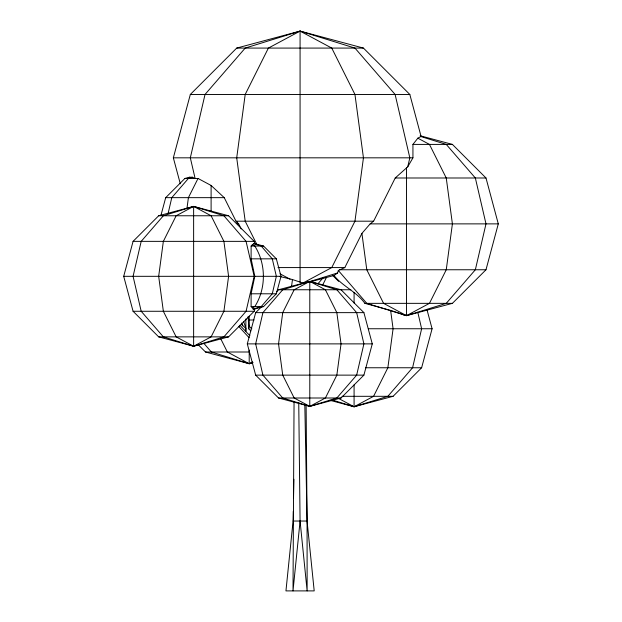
<?xml version="1.0" encoding="UTF-8"?>
<svg xmlns="http://www.w3.org/2000/svg" width="622" height="622" viewBox="0 0 622 622"><rect width="100%" height="100%" fill="white"/><g stroke="black" fill="none" stroke-linecap="round" stroke-linejoin="round"><path stroke-width="0.93" d="M294.058 401.587L293.009 590.9L300.076 521.034L298.747 402.558M245.877 318.923L245.822 331.503L249.881 335.693M304.811 404.502L307.066 521.034L314.203 590.9L285.949 590.9L293.086 521.034L293.273 511.323M293.537 497.724L293.895 479.274M245.985 329.668L245.822 331.503L239.874 325.22M250.876 330.912L248.792 328.875L248.466 316.598M186.934 208.619L188.404 197.656L198.037 178.46L211.107 185.465L224.239 197.656L236.01 221.191L238.685 223.873L241.204 228.919M291.586 286.136L292.472 279.55L280.055 276.549M254.81 243.7L254.18 241.359L228.593 215.764L193.629 206.395L158.672 215.764L133.077 241.359L123.708 276.316L133.077 311.272L158.672 336.867L193.629 346.236L228.593 336.867L254.18 311.272L254.81 308.932L253.636 308.932L251.117 306.592L251.117 293.794L254.81 276.316L251.117 258.838L251.117 246.04L253.636 243.7L254.81 243.7L263.549 246.04L276.347 258.838L281.027 276.316L276.347 293.794L263.549 306.592L253.061 309.398M168.088 213.571L171.781 197.656L188.404 178.46L192.377 177.231L195.114 178.46L190.324 157.825L205.027 94.466L245.2 48.081L300.076 31.1L363.442 48.081L409.828 94.466L421.071 136.428L417.852 138.177L412.938 144.405L412.938 157.825L407.729 166.844L395.211 177.993L373.612 221.191L370.152 223.873L361.911 233.39L344.821 267.577L338.314 270.477L337.606 272.941L334.255 275.398L309.943 281.914M407.729 166.844L409.828 157.825L395.118 94.466L354.952 48.081L300.076 31.1L236.71 48.081L190.324 94.466L173.344 157.825L180.294 183.754M160.927 215.445L165.693 197.656L184.889 178.46L189.485 177.231L192.377 177.231M276.526 291.78L278.539 289.766L309.787 281.393L341.035 289.766L363.901 312.641L372.275 343.88L363.901 375.128L341.035 398.002L309.787 406.376L278.539 398.002L255.665 375.128L247.299 343.88L255.665 312.641L261.053 307.26M329.94 400.288L354.081 406.757L393.081 396.307L421.63 367.757L432.088 328.75L427.112 310.184M334.03 275.546C342.582 286.33 356.663 291.796 364.889 303.349L390.624 310.394L406.524 315.642L452.404 303.349L485.992 269.761L498.292 223.873L485.992 177.993L452.404 144.405L420.177 135.767M322.779 284.806L326.488 277.389M317.819 283.889L322.896 278.026M188.062 178.055L189.485 177.231M292.472 279.55L302.922 283.033L331.759 267.577L354.952 221.191L363.442 157.825L354.952 94.466L331.759 48.081L300.076 31.1L268.393 48.081L245.2 94.466L236.71 157.825L245.2 221.191L256.8 244.384M193.629 206.395L176.15 215.764L163.353 241.359L158.672 276.316L163.353 311.272L176.15 336.867L193.629 346.236L223.904 336.867L246.071 311.272L254.18 276.316L246.071 241.359L223.904 215.764L193.629 206.395L163.353 215.764L141.194 241.359L133.077 276.316L141.194 311.272L163.353 336.867L193.629 346.236L211.107 336.867L223.904 311.272L228.593 276.316L223.904 241.359L211.107 215.764L193.629 206.395L193.629 346.236M252.213 307.983L254.81 306.592C266.224 288.608 266.224 264.016 254.81 246.04L252.213 244.648M309.787 281.393L294.167 289.766L282.73 312.641L278.539 343.88L282.73 375.128L294.167 398.002L309.787 406.376L336.844 398.002L356.655 375.128L363.901 343.88L356.655 312.641L336.844 289.766L309.787 281.393L282.73 289.766L262.919 312.641L255.665 343.88L262.919 375.128L282.73 398.002L309.787 406.376L325.407 398.002L336.844 375.128L341.035 343.88L336.844 312.641L325.407 289.766L309.787 281.393L309.787 406.376M198.014 344.518L205.501 352.005L249.204 363.714L252.563 361.911M338.314 270.477L366.786 303.349L406.524 315.642L429.46 303.349L446.254 269.761L452.404 223.873L446.254 177.993L429.46 144.405L417.852 138.177M332.171 399.977L354.081 406.757L373.581 396.307L387.856 367.757L393.081 328.75L390.624 310.394M311.676 281.222L314.374 280.328M305.907 282.753L337.606 272.941M253.636 308.932L261.209 306.592L272.288 293.794L276.347 276.316L272.288 258.838L261.209 246.04L253.636 243.7M203.806 343.282L211.356 352.005L249.204 363.714L252.897 362.572M361.911 233.39L366.786 269.761L383.58 303.349L406.524 315.642L446.254 303.349L475.348 269.761L485.992 223.873L475.348 177.993L446.254 144.405L420.48 136.428M338.819 398.578L354.081 406.757L387.856 396.307L412.58 367.757L421.63 328.75L417.797 312.236M220.872 339.037L227.357 352.005L249.204 363.714L252.859 362.735M236.71 48.081L363.442 48.081M190.324 94.466L409.828 94.466M412.938 144.405L452.404 144.405M173.344 157.825L412.938 157.825M395.211 177.993L485.992 177.993M184.889 178.46L198.037 178.46M165.693 197.656L224.239 197.656M158.672 215.764L228.593 215.764M236.01 221.191L373.612 221.191M238.685 223.873L237.332 223.873L237.083 222.023M370.152 223.873L498.292 223.873M133.077 241.359L254.18 241.359M251.117 246.04L263.549 246.04M251.117 258.838L276.347 258.838M277.995 267.577L344.821 267.577M339.659 269.761L485.992 269.761M334.255 275.398L332.684 275.398L338.663 281.377M123.708 276.316L281.027 276.316M302.922 283.033L304.998 283.033M278.539 289.766L350.855 289.751M251.117 293.794L276.347 293.794M364.889 303.349L452.404 303.349M251.117 306.592L263.549 306.592M133.077 311.272L254.18 311.272M255.665 312.641L363.901 312.641M249.204 320.011L254.056 320.011M368.348 328.75L432.088 328.75M158.672 336.867L228.593 336.867M247.299 343.88L372.275 343.88M205.501 352.005L249.204 352.005M365.658 367.757L421.63 367.757M255.665 375.128L363.901 375.128M342.007 396.307L393.081 396.307M278.539 398.002L341.035 398.002M293.086 521.034L307.066 521.034L307.136 590.9L300.076 521.034M403.056 314.716L404.386 314.981M280.04 273.82L290.023 279.169M251.824 328.828L249.033 326.185L248.365 324.373M241.305 323.984L246.071 328.75L243.614 321.395M249.08 337.645L238.607 326.325M241.631 323.067L242.487 325.85M248.147 316.45L248.792 328.875M306.125 405.474L307.066 521.034M406.524 167.497L406.524 315.642M354.081 292.542L354.081 303.023M354.081 384.886L354.081 406.757M300.076 31.1L300.076 282.411M249.204 316.132L249.204 326.799M249.204 350.069L249.204 363.714M211.107 185.465L211.107 210.936"/></g></svg>
